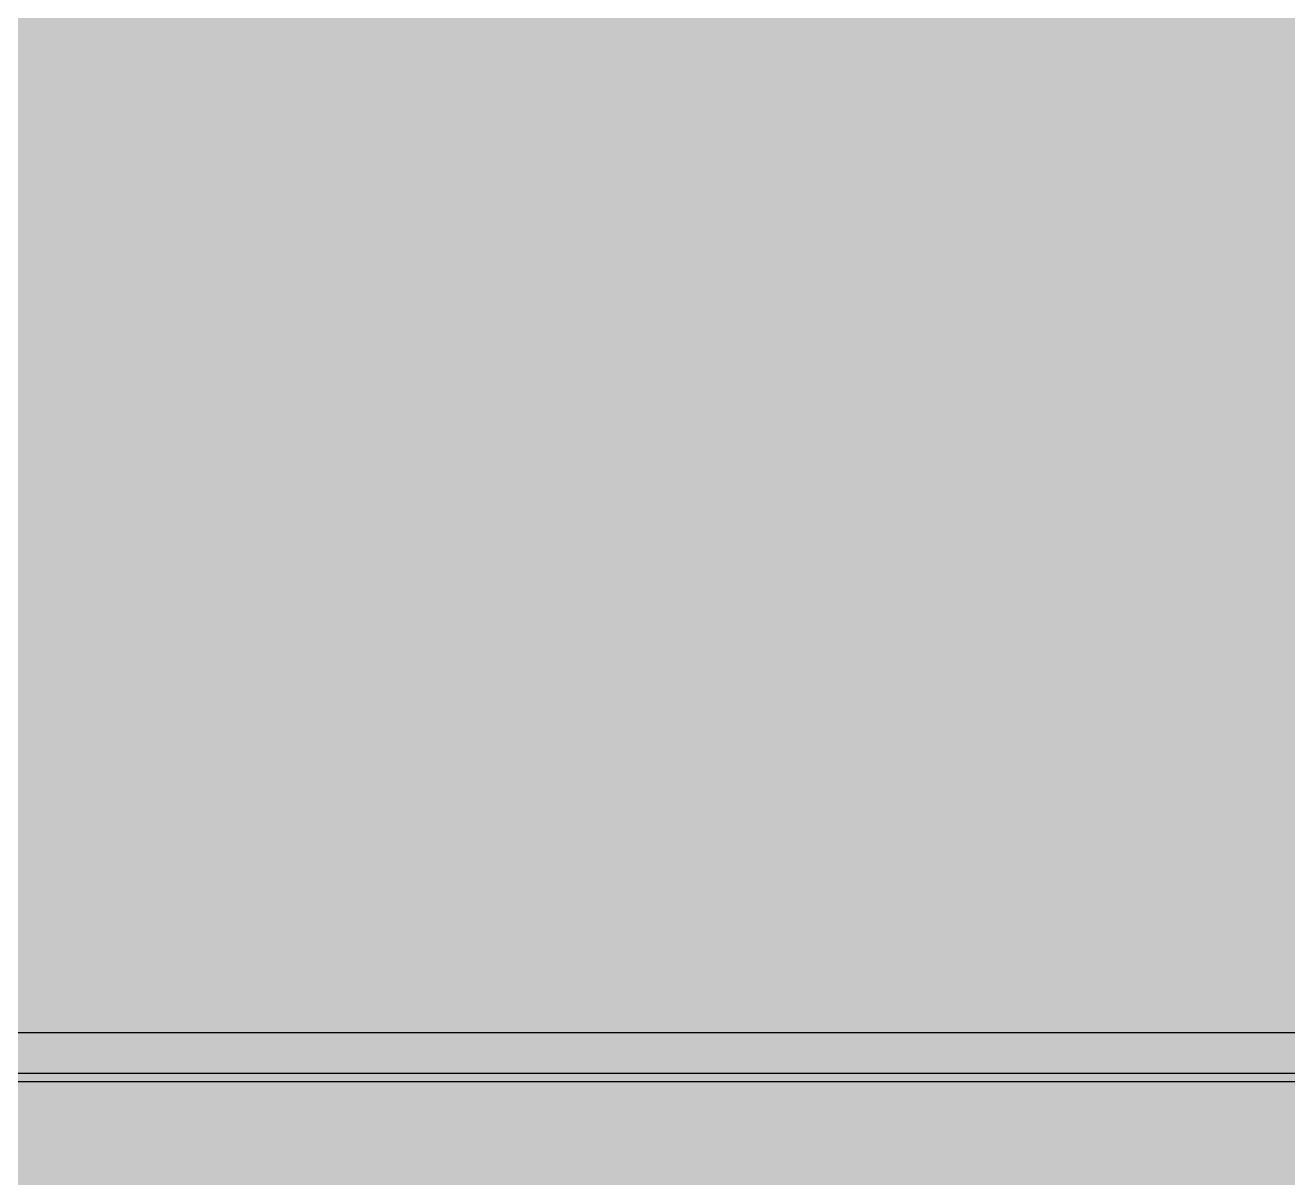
# Model space of a CAD drawing. Header units: millimetres. Extents: x 0 to 966, y -664 to 90.
# Drawn here: x 322 to 349.78, y 20.16 to 45.52 of the extents above; entities that cross this region are included whole.
import ezdxf

# ---------------------------------------------------------------- set-up
doc = ezdxf.new("R2010")
doc.units = ezdxf.units.MM
for name, color, linetype in [('HDL_BODY', 7, 'Continuous'), ('HDL_DETAIL', 7, 'Continuous'), ('HDL_PRINT', 7, 'Continuous')]:
    doc.layers.add(name, color=color, linetype=linetype)

# ---------------------------------------------------------------- blocks, each defined once
blk = doc.blocks.new('M_MHD02R17U.1_FRONT')
at = {"layer": 'HDL_BODY', "true_color": 0x202126}
blk.add_hatch(color=250, dxfattribs=at).paths.add_polyline_path([(0, 0), (144, 0), (144, 90), (0, 90)])
at = {"layer": 'HDL_BODY', "true_color": 0x2a2a30}
blk.add_hatch(color=250, dxfattribs=at).paths.add_polyline_path([(0.4, 20.52), (143.6, 20.52), (143.6, 68.31), (0.4, 68.31)])
at = {"layer": 'HDL_PRINT', "true_color": 0xdee1e9}
for points in [[(79.981, 27.535), (79.981, 29.584), (80.597, 29.584), (80.951, 28.159), (81.302, 29.584), (81.921, 29.584), (81.921, 27.535), (81.478, 27.535), (81.478, 29.139), (81.127, 27.535), (80.686, 27.535), (80.332, 29.139), (80.332, 27.535), (79.981, 27.535)], [(82.097, 27.535), (82.627, 29.584), (82.892, 29.584), (82.362, 27.535), (82.097, 27.535)], [(83.067, 27.535), (83.067, 29.584), (83.683, 29.584), (84.037, 28.159), (84.389, 29.584), (85.008, 29.584), (85.008, 27.535), (84.653, 27.535), (84.653, 29.139), (84.213, 27.535), (83.859, 27.535), (83.508, 29.139), (83.508, 27.535), (83.067, 27.535)], [(85.448, 27.535), (85.448, 29.584), (85.888, 29.584), (85.888, 28.782), (86.683, 28.782), (86.683, 29.584), (87.034, 29.584), (87.034, 27.535), (86.683, 27.535), (86.683, 28.426), (85.888, 28.426), (85.888, 27.535), (85.448, 27.535)], [(92.326, 27.891), (92.326, 27.535), (90.915, 27.535), (90.944, 27.572), (90.966, 27.615), (90.985, 27.663), (91.002, 27.713), (91.019, 27.763), (91.038, 27.81), (91.061, 27.854), (91.091, 27.891), (91.118, 27.945), (91.145, 27.998), (91.175, 28.051), (91.208, 28.105), (91.245, 28.158), (91.287, 28.212), (91.336, 28.265), (91.392, 28.319), (91.457, 28.372), (91.531, 28.426), (91.593, 28.489), (91.647, 28.544), (91.692, 28.593), (91.729, 28.637), (91.759, 28.677), (91.779, 28.714), (91.792, 28.749), (91.796, 28.782), (91.834, 28.789), (91.859, 28.809), (91.874, 28.838), (91.882, 28.875), (91.885, 28.916), (91.885, 28.96), (91.885, 29.005), (91.885, 29.05), (91.885, 29.094), (91.885, 29.139), (91.885, 29.183), (91.885, 29.228), (91.841, 29.228), (91.796, 29.228), (91.752, 29.228), (91.708, 29.228), (91.664, 29.228), (91.62, 29.228), (91.613, 29.227), (91.594, 29.224), (91.565, 29.217), (91.529, 29.201), (91.488, 29.176), (91.445, 29.139), (91.438, 29.132), (91.422, 29.112), (91.4, 29.083), (91.379, 29.046), (91.362, 29.005), (91.356, 28.96), (91.001, 28.96), (91.005, 29.043), (91.014, 29.114), (91.028, 29.175), (91.047, 29.227), (91.069, 29.271), (91.094, 29.31), (91.121, 29.344), (91.15, 29.376), (91.18, 29.406), (91.236, 29.436), (91.287, 29.465), (91.336, 29.492), (91.386, 29.517), (91.437, 29.539), (91.493, 29.558), (91.555, 29.572), (91.626, 29.581), (91.707, 29.584), (91.773, 29.58), (91.839, 29.569), (91.902, 29.551), (91.962, 29.529), (92.018, 29.502), (92.068, 29.472), (92.113, 29.44), (92.15, 29.406), (92.183, 29.369), (92.214, 29.325), (92.244, 29.277), (92.27, 29.228), (92.293, 29.178), (92.311, 29.13), (92.322, 29.087), (92.326, 29.05), (92.326, 29.011), (92.324, 28.973), (92.319, 28.935), (92.309, 28.897), (92.293, 28.859), (92.27, 28.82), (92.237, 28.782), (92.231, 28.744), (92.217, 28.706), (92.196, 28.668), (92.168, 28.629), (92.135, 28.591), (92.099, 28.553), (92.061, 28.515), (92.056, 28.477), (92.041, 28.439), (92.019, 28.4), (91.991, 28.362), (91.958, 28.324), (91.922, 28.286), (91.885, 28.248), (91.823, 28.214), (91.769, 28.181), (91.723, 28.147), (91.686, 28.114), (91.657, 28.08), (91.637, 28.047), (91.625, 28.014), (91.62, 27.98), (91.531, 27.891), (92.326, 27.891)], [(95.588, 27.535), (95.236, 27.535), (95.236, 29.05), (95.177, 28.993), (95.118, 28.943), (95.059, 28.898), (95, 28.857), (94.941, 28.82), (94.882, 28.786), (94.824, 28.753), (94.765, 28.723), (94.707, 28.693), (94.707, 29.05), (94.74, 29.079), (94.775, 29.103), (94.811, 29.122), (94.85, 29.139), (94.893, 29.156), (94.941, 29.175), (94.996, 29.198), (95.058, 29.228), (95.091, 29.265), (95.125, 29.308), (95.158, 29.356), (95.191, 29.406), (95.225, 29.456), (95.258, 29.504), (95.29, 29.547), (95.323, 29.584), (95.588, 29.584), (95.588, 27.535)], [(96.207, 29.139), (96.207, 29.584), (97.528, 29.584), (97.528, 29.228), (97.473, 29.195), (97.423, 29.156), (97.378, 29.112), (97.338, 29.064), (97.301, 29.012), (97.267, 28.957), (97.236, 28.9), (97.206, 28.842), (97.177, 28.782), (97.15, 28.726), (97.123, 28.666), (97.097, 28.603), (97.07, 28.537), (97.043, 28.47), (97.017, 28.404), (96.99, 28.338), (96.964, 28.275), (96.938, 28.214), (96.912, 28.159), (96.885, 28.073), (96.865, 27.993), (96.849, 27.918), (96.838, 27.847), (96.831, 27.78), (96.826, 27.716), (96.824, 27.655), (96.823, 27.594), (96.823, 27.535), (96.469, 27.535), (96.469, 27.608), (96.47, 27.681), (96.472, 27.755), (96.477, 27.831), (96.485, 27.908), (96.498, 27.987), (96.515, 28.068), (96.537, 28.152), (96.566, 28.24), (96.603, 28.331), (96.647, 28.426), (96.673, 28.499), (96.703, 28.571), (96.736, 28.643), (96.773, 28.713), (96.813, 28.782), (96.855, 28.849), (96.899, 28.913), (96.945, 28.975), (96.992, 29.033), (97.04, 29.088), (97.088, 29.139), (96.207, 29.139)], [(97.793, 29.584), (98.233, 29.584), (98.233, 28.426), (98.233, 28.344), (98.233, 28.277), (98.233, 28.225), (98.233, 28.188), (98.233, 28.166), (98.233, 28.159), (98.239, 28.12), (98.253, 28.082), (98.275, 28.044), (98.304, 28.006), (98.336, 27.967), (98.372, 27.929), (98.409, 27.891), (98.416, 27.891), (98.439, 27.891), (98.476, 27.891), (98.527, 27.891), (98.593, 27.891), (98.674, 27.891), (98.718, 27.891), (98.762, 27.891), (98.806, 27.891), (98.85, 27.891), (98.894, 27.891), (98.939, 27.891), (98.945, 27.935), (98.962, 27.977), (98.983, 28.014), (99.005, 28.043), (99.021, 28.062), (99.028, 28.069), (99.028, 28.108), (99.028, 28.148), (99.028, 28.191), (99.028, 28.239), (99.028, 28.293), (99.028, 28.355), (99.028, 28.426), (99.028, 29.584), (99.468, 29.584), (99.468, 28.515), (99.468, 28.429), (99.468, 28.35), (99.465, 28.277), (99.461, 28.211), (99.453, 28.152), (99.442, 28.099), (99.426, 28.053), (99.406, 28.013), (99.379, 27.98), (99.379, 27.942), (99.377, 27.904), (99.372, 27.866), (99.363, 27.827), (99.348, 27.789), (99.325, 27.751), (99.293, 27.713), (99.255, 27.68), (99.216, 27.654), (99.178, 27.633), (99.14, 27.614), (99.103, 27.593), (99.065, 27.568), (99.028, 27.535), (98.989, 27.535), (98.949, 27.535), (98.906, 27.535), (98.859, 27.535), (98.805, 27.535), (98.744, 27.535), (98.674, 27.535), (98.608, 27.535), (98.544, 27.535), (98.481, 27.535), (98.421, 27.535), (98.366, 27.535), (98.315, 27.535), (98.271, 27.535), (98.233, 27.535), (98.195, 27.568), (98.157, 27.593), (98.12, 27.614), (98.082, 27.633), (98.044, 27.654), (98.007, 27.68), (97.969, 27.713), (97.964, 27.751), (97.951, 27.789), (97.935, 27.827), (97.916, 27.866), (97.899, 27.904), (97.887, 27.942), (97.882, 27.98), (97.879, 28.013), (97.871, 28.053), (97.859, 28.099), (97.845, 28.152), (97.83, 28.211), (97.816, 28.277), (97.804, 28.35), (97.796, 28.429), (97.793, 28.515), (97.793, 29.584)]]:
    blk.add_hatch(color=254, dxfattribs=at).paths.add_polyline_path(points)
h = blk.add_hatch(color=254, dxfattribs=at)
h.paths.add_polyline_path([(87.475, 29.584), (88.18, 29.584), (88.247, 29.584), (88.312, 29.582), (88.375, 29.579), (88.435, 29.573), (88.49, 29.562), (88.54, 29.547), (88.584, 29.525), (88.621, 29.497), (88.659, 29.491), (88.697, 29.477), (88.735, 29.454), (88.773, 29.425), (88.811, 29.391), (88.848, 29.355), (88.885, 29.316), (88.923, 29.278), (88.96, 29.24), (88.993, 29.202), (89.022, 29.164), (89.044, 29.126), (89.059, 29.088), (89.064, 29.05), (89.09, 28.99), (89.11, 28.931), (89.125, 28.871), (89.136, 28.812), (89.143, 28.752), (89.147, 28.693), (89.149, 28.634), (89.15, 28.574), (89.15, 28.515), (89.15, 28.452), (89.15, 28.395), (89.15, 28.343), (89.15, 28.292), (89.15, 28.242), (89.15, 28.189), (89.15, 28.132), (89.15, 28.069), (89.118, 28.032), (89.085, 27.989), (89.052, 27.941), (89.019, 27.891), (88.986, 27.841), (88.952, 27.794), (88.919, 27.75), (88.885, 27.713), (88.848, 27.68), (88.811, 27.654), (88.773, 27.633), (88.735, 27.614), (88.697, 27.593), (88.659, 27.568), (88.621, 27.535), (88.579, 27.535), (88.529, 27.535), (88.474, 27.535), (88.418, 27.535), (88.363, 27.535), (88.312, 27.535), (88.269, 27.535), (87.475, 27.535), (87.475, 29.584)])
h.paths.add_polyline_path([(87.915, 29.228), (87.915, 27.891), (88.18, 27.891), (88.225, 27.891), (88.269, 27.891), (88.314, 27.891), (88.358, 27.891), (88.402, 27.891), (88.445, 27.891), (88.483, 27.898), (88.511, 27.914), (88.534, 27.936), (88.557, 27.957), (88.584, 27.974), (88.621, 27.98), (88.627, 27.987), (88.644, 28.007), (88.665, 28.036), (88.687, 28.073), (88.703, 28.114), (88.71, 28.159), (88.71, 28.202), (88.71, 28.253), (88.71, 28.308), (88.71, 28.365), (88.71, 28.421), (88.71, 28.472), (88.71, 28.515), (88.71, 28.591), (88.71, 28.663), (88.71, 28.73), (88.71, 28.787), (88.71, 28.832), (88.71, 28.861), (88.71, 28.871), (88.705, 28.909), (88.692, 28.948), (88.675, 28.986), (88.656, 29.024), (88.638, 29.062), (88.625, 29.101), (88.621, 29.139), (88.578, 29.145), (88.537, 29.162), (88.5, 29.183), (88.471, 29.205), (88.452, 29.221), (88.445, 29.228), (88.408, 29.228), (88.368, 29.228), (88.326, 29.228), (88.279, 29.228), (88.225, 29.228), (88.164, 29.228), (88.094, 29.228), (87.915, 29.228)])
h = blk.add_hatch(color=254, dxfattribs=at)
h.paths.add_polyline_path([(90.121, 29.584), (90.186, 29.58), (90.251, 29.569), (90.314, 29.551), (90.374, 29.529), (90.43, 29.502), (90.48, 29.472), (90.524, 29.44), (90.561, 29.406), (90.585, 29.355), (90.609, 29.3), (90.632, 29.239), (90.654, 29.172), (90.674, 29.099), (90.693, 29.02), (90.708, 28.934), (90.721, 28.841), (90.731, 28.741), (90.737, 28.632), (90.74, 28.515), (90.737, 28.42), (90.731, 28.329), (90.721, 28.243), (90.708, 28.161), (90.693, 28.084), (90.674, 28.011), (90.654, 27.943), (90.632, 27.879), (90.609, 27.819), (90.585, 27.764), (90.561, 27.713), (90.529, 27.66), (90.491, 27.619), (90.447, 27.588), (90.4, 27.565), (90.348, 27.55), (90.294, 27.541), (90.237, 27.537), (90.179, 27.535), (90.121, 27.535), (90.038, 27.535), (89.967, 27.537), (89.905, 27.541), (89.849, 27.55), (89.798, 27.565), (89.749, 27.588), (89.699, 27.619), (89.647, 27.66), (89.591, 27.713), (89.567, 27.764), (89.544, 27.819), (89.521, 27.879), (89.5, 27.943), (89.48, 28.011), (89.462, 28.084), (89.446, 28.161), (89.433, 28.243), (89.423, 28.329), (89.417, 28.42), (89.415, 28.515), (89.417, 28.632), (89.423, 28.741), (89.433, 28.841), (89.446, 28.934), (89.462, 29.02), (89.48, 29.099), (89.5, 29.172), (89.521, 29.239), (89.544, 29.3), (89.567, 29.355), (89.591, 29.406), (89.647, 29.436), (89.699, 29.465), (89.749, 29.492), (89.798, 29.517), (89.849, 29.539), (89.905, 29.558), (89.967, 29.572), (90.038, 29.581), (90.121, 29.584)])
h.paths.add_polyline_path([(90.121, 29.228), (90.078, 29.228), (90.047, 29.228), (90.02, 29.228), (89.989, 29.228), (89.945, 29.228), (89.938, 29.19), (89.922, 29.162), (89.9, 29.139), (89.879, 29.116), (89.862, 29.088), (89.856, 29.05), (89.856, 29.017), (89.856, 28.977), (89.856, 28.931), (89.856, 28.878), (89.856, 28.819), (89.856, 28.753), (89.856, 28.68), (89.856, 28.601), (89.856, 28.515), (89.856, 28.448), (89.856, 28.383), (89.856, 28.319), (89.856, 28.259), (89.856, 28.202), (89.856, 28.151), (89.856, 28.107), (89.856, 28.069), (89.862, 28.025), (89.879, 27.984), (89.9, 27.947), (89.922, 27.918), (89.938, 27.898), (89.945, 27.891), (89.983, 27.854), (90.011, 27.828), (90.034, 27.813), (90.056, 27.805), (90.084, 27.802), (90.121, 27.802), (90.13, 27.803), (90.152, 27.808), (90.178, 27.821), (90.2, 27.848), (90.21, 27.891), (90.216, 27.898), (90.232, 27.918), (90.253, 27.947), (90.274, 27.984), (90.29, 28.025), (90.296, 28.069), (90.296, 28.107), (90.296, 28.151), (90.296, 28.202), (90.296, 28.259), (90.296, 28.319), (90.296, 28.383), (90.296, 28.448), (90.296, 28.515), (90.296, 28.601), (90.296, 28.68), (90.296, 28.753), (90.296, 28.819), (90.296, 28.878), (90.296, 28.931), (90.296, 28.977), (90.296, 29.017), (90.296, 29.05), (90.29, 29.088), (90.274, 29.116), (90.253, 29.139), (90.232, 29.162), (90.216, 29.19), (90.21, 29.228), (90.121, 29.228)])
h = blk.add_hatch(color=254, dxfattribs=at)
h.paths.add_polyline_path([(92.677, 27.535), (92.677, 29.584), (93.472, 29.584), (93.557, 29.584), (93.635, 29.583), (93.707, 29.581), (93.772, 29.576), (93.831, 29.569), (93.883, 29.558), (93.929, 29.543), (93.968, 29.523), (94.001, 29.497), (94.038, 29.491), (94.074, 29.477), (94.107, 29.454), (94.135, 29.425), (94.157, 29.391), (94.172, 29.355), (94.177, 29.316), (94.206, 29.283), (94.229, 29.248), (94.244, 29.212), (94.255, 29.172), (94.262, 29.128), (94.265, 29.079), (94.266, 29.023), (94.266, 28.96), (94.266, 28.923), (94.265, 28.88), (94.262, 28.832), (94.255, 28.782), (94.244, 28.732), (94.229, 28.685), (94.206, 28.641), (94.177, 28.604), (94.14, 28.571), (94.095, 28.539), (94.045, 28.508), (93.989, 28.482), (93.929, 28.459), (93.867, 28.441), (93.802, 28.43), (93.736, 28.426), (93.775, 28.393), (93.812, 28.367), (93.85, 28.346), (93.888, 28.327), (93.925, 28.306), (93.963, 28.281), (94.001, 28.248), (94.03, 28.214), (94.054, 28.179), (94.076, 28.143), (94.099, 28.103), (94.127, 28.059), (94.162, 28.009), (94.207, 27.954), (94.266, 27.891), (94.442, 27.535), (94.001, 27.535), (93.647, 27.98), (93.61, 28.051), (93.575, 28.111), (93.542, 28.16), (93.514, 28.199), (93.491, 28.226), (93.477, 28.242), (93.472, 28.248), (93.462, 28.291), (93.44, 28.317), (93.414, 28.331), (93.392, 28.336), (93.382, 28.337), (93.345, 28.342), (93.308, 28.354), (93.27, 28.372), (93.233, 28.391), (93.195, 28.408), (93.158, 28.421), (93.12, 28.426), (93.031, 28.426), (93.031, 27.535), (92.677, 27.535)])
h.paths.add_polyline_path([(93.031, 28.693), (93.382, 28.693), (93.453, 28.693), (93.515, 28.693), (93.569, 28.693), (93.616, 28.693), (93.658, 28.693), (93.698, 28.693), (93.736, 28.693), (93.826, 28.782), (93.862, 28.82), (93.887, 28.848), (93.901, 28.871), (93.909, 28.894), (93.912, 28.922), (93.912, 28.96), (93.912, 29.005), (93.909, 29.046), (93.901, 29.083), (93.887, 29.112), (93.862, 29.132), (93.826, 29.139), (93.819, 29.145), (93.799, 29.162), (93.77, 29.183), (93.733, 29.205), (93.691, 29.221), (93.647, 29.228), (93.64, 29.228), (93.618, 29.228), (93.582, 29.228), (93.53, 29.228), (93.464, 29.228), (93.382, 29.228), (93.031, 29.228), (93.031, 28.693)])
at = {"layer": 'HDL_DETAIL', "color": 251, "true_color": 0x52555c}
for points in [[(142.5, 23.347), (1.499, 23.347)], [(1.234, 22.277), (142.765, 22.277)], [(142.589, 22.456), (1.411, 22.456)]]:
    blk.add_lwpolyline(points, dxfattribs=at)

msp = doc.modelspace()

# ---------------------------------------------------------------- block references
msp.add_blockref('M_MHD02R17U.1_FRONT', (250, 0))

doc.saveas('drawing.dxf')
